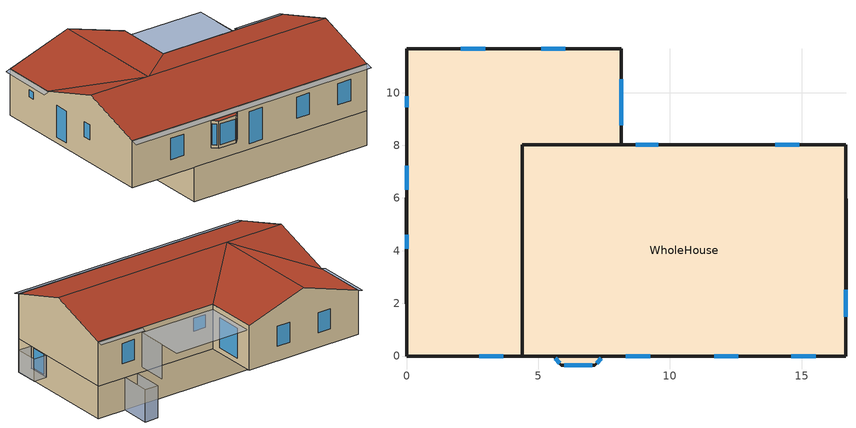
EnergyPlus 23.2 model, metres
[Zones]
WholeHouse
 floor outside (Exterior Wall): 7.45,0 7.15,-0.36 5.88,-0.36 5.58,0 z0.91
 floor foundation (Exterior Slab UnIns): 8.15,11.67 8.15,8.01 0,8.01 0,11.67 z0; 16.69,8.01 16.69,0 4.39,0 4.39,8.01 z-2.2
 floor foundation (P+B R-13): 4.39,8.01 4.39,0 0,0 0,8.01 z0
 wall outside (Exterior Wall): 16.69,8.01 8.15,8.01 8.15,11.67 z0:2.97; 0,0 16.69,0 z0:3; 5.58,0 5.88,-0.36 7.15,-0.36 7.45,0 z0.91:2.64; 0,11.67,2.95 0,11.67,0 0,0,0 0,0,3 0,3.96,4.31 0,8.07,2.95; 8.15,11.67,2.97 8.15,11.67,0 0,11.67,0 0,11.67,2.95 4.08,11.67,4.31; 16.69,0,3 16.69,0,0 16.69,8.01,0 16.69,8.01,2.97 16.69,3.96,4.31
 wall outside (Uninsulated Stem Wall): 16.69,1.24 16.69,2.77 z-1.5:0
 wall foundation (Uninsulated Stem Wall): 16.69,8.01 4.39,8.01 4.39,0 16.69,0 z-2.2:0; 16.69,0,0 16.69,0,-2.2 16.69,8.01,-2.2 16.69,8.01,0 16.69,2.77,0 16.69,2.77,-1.5 16.69,1.24,-1.5 16.69,1.24,0
 window (WINDOW_U-0.5 g=0.4): 14.62,0 15.53,0 / 11.69,0 12.6,0 / 2.76,0 3.67,0 / 6.03,11.67 5.12,11.67 / 2.98,11.67 2.07,11.67 / 14.91,8.01 14,8.01 z0.98:2.32; 8.33,0 9.25,0 / 0,7.22 0,6.31 z0.36:2.39; 0,4.6 0,4.08 z1.43:2.39; 0,9.87 0,9.45 z1.9:2.32; 9.57,8.01 8.7,8.01 z1.57:2.44; 5.98,-0.36 7.05,-0.36 / 7.22,-0.28 7.39,-0.08 / 5.64,-0.08 5.81,-0.28 z1.12:2.44; 8.15,8.75 8.15,10.51 z0.36:2.34; 16.69,1.5 16.69,2.51 z-1.4:-0.05
 roof outside (Exterior Roof): 0,3.96,4.31 0,0,3 16.69,0,3 16.69,3.96,4.31; 16.69,3.96,4.31 16.69,8.01,2.97 8.15,8.01,2.97 4.08,3.96,4.31; 4.08,3.96,4.31 8.15,8.01,2.97 8.15,11.67,2.97 4.08,11.67,4.31; 4.08,3.96,4.31 0,8.07,2.95 0,3.96,4.31; 4.08,11.67,4.31 0,11.67,2.95 0,8.07,2.95 4.08,3.96,4.31
 roof outside (Exterior Wall): 5.58,0 5.88,-0.36 7.15,-0.36 7.45,0 z2.64
shading: 14.73,8.02 14.73,10.09 / 14.73,10.09 13.82,10.09 / 13.82,10.09 13.82,8.02 z-2.16:0; 16.69,1.24 17.6,1.24 / 17.6,1.24 17.6,2.77 / 17.6,2.77 16.69,2.77 z-1.5:0; 13.46,8.03 13.46,10.05 z0.36:2.65; 16.69,8.01,2.97 16.69,8.31,2.88 13.46,8.31,2.88 13.46,8.01,2.97; 8.17,11.56 8.17,8.03 13.46,8.03 13.46,11.56 z2.65; -0.01,11.66,2.95 -0.3,11.66,2.86 -0.3,7.99,2.86 -0.01,7.99,2.95; 0,-0.01,3 0,-0.39,2.88 16.69,-0.39,2.88 16.69,-0.01,3
[BUILDING]
test_M_10W-20S_StateCollegePA_BASE_NV: North Axis {deg}=0; Terrain=City; Loads Convergence Tolerance Value {W}=0.04; Temperature Convergence Tolerance Value {deltaC}=0.4; Solar Distribution=FullInteriorAndExterior; Maximum Number of Warmup Days=25; Minimum Number of Warmup Days=6
[SizingPeriod:DesignDay] Day of Month=21; Dry-Bulb Temperature Range Modifier Type=DefaultMultipliers; Barometric Pressure {Pa}=96634; Rain Indicator=No; Snow Indicator=No; Daylight Saving Time Indicator=No
Name | Month | Day Type | Maximum Dry-Bulb Temperature {C} | Daily Dry-Bulb Temperature Range {deltaC} | Humidity Condition Type | Wetbulb or DewPoint at Maximum Dry-Bulb {C} | Wind Speed {m/s} | Wind Direction {deg} | Solar Model Indicator | Sky Clearness | ASHRAE Clear Sky Optical Depth for Beam Irradiance (taub) | ASHRAE Clear Sky Optical Depth for Diffuse Irradiance (taud) | Enthalpy at Maximum Dry-Bulb {J/kg}
Rochester International Arpt Ann Htg 99.6% Condns DB | 1 | WinterDesignDay | -26.2 | 0 | Wetbulb | -26.2 | 5.7 | 310 | ASHRAEClearSky | 0
Rochester International Arpt Ann Htg 99% Condns DB | 1 | WinterDesignDay | -22.9 | 0 | Wetbulb | -22.9 | 5.7 | 310 | ASHRAEClearSky | 0
Rochester International Arpt Ann Hum_n 99.6% Condns DP=>MCDB | 1 | WinterDesignDay | -25.9 | 0 | Dewpoint | -29.7 | 5.7 | 310 | ASHRAEClearSky | 0
Rochester International Arpt Ann Hum_n 99% Condns DP=>MCDB | 1 | WinterDesignDay | -22.6 | 0 | Dewpoint | -26.6 | 5.7 | 310 | ASHRAEClearSky | 0
Rochester International Arpt Ann Htg Wind 99.6% Condns WS=>MCDB | 1 | WinterDesignDay | -9.6 | 0 | Wetbulb | -9.6 | 15.8 | 310 | ASHRAEClearSky | 0
Rochester International Arpt Ann Htg Wind 99% Condns WS=>MCDB | 1 | WinterDesignDay | -9.7 | 0 | Wetbulb | -9.7 | 14.2 | 310 | ASHRAEClearSky | 0
Rochester International Arpt Ann Clg .4% Condns DB=>MWB | 7 | SummerDesignDay | 31.2 | 10.6 | Wetbulb | 23.1 | 6.7 | 200 | ASHRAETau |  | 0.404 | 2.226
Rochester International Arpt Ann Clg 1% Condns DB=>MWB | 7 | SummerDesignDay | 29.5 | 10.6 | Wetbulb | 22.2 | 6.7 | 200 | ASHRAETau |  | 0.404 | 2.226
Rochester International Arpt Ann Clg 2% Condns DB=>MWB | 7 | SummerDesignDay | 28 | 10.6 | Wetbulb | 21.3 | 6.7 | 200 | ASHRAETau |  | 0.404 | 2.226
Rochester International Arpt Ann Clg .4% Condns WB=>MDB | 7 | SummerDesignDay | 29.2 | 10.6 | Wetbulb | 24.9 | 6.7 | 200 | ASHRAETau |  | 0.404 | 2.226
Rochester International Arpt Ann Clg 1% Condns WB=>MDB | 7 | SummerDesignDay | 27.7 | 10.6 | Wetbulb | 23.7 | 6.7 | 200 | ASHRAETau |  | 0.404 | 2.226
Rochester International Arpt Ann Clg 2% Condns WB=>MDB | 7 | SummerDesignDay | 26.5 | 10.6 | Wetbulb | 22.6 | 6.7 | 200 | ASHRAETau |  | 0.404 | 2.226
Rochester International Arpt Ann Clg .4% Condns DP=>MDB | 7 | SummerDesignDay | 27.7 | 10.6 | Dewpoint | 23.5 | 6.7 | 200 | ASHRAETau |  | 0.404 | 2.226
Rochester International Arpt Ann Clg 1% Condns DP=>MDB | 7 | SummerDesignDay | 26.5 | 10.6 | Dewpoint | 22.3 | 6.7 | 200 | ASHRAETau |  | 0.404 | 2.226
Rochester International Arpt Ann Clg 2% Condns DP=>MDB | 7 | SummerDesignDay | 25.3 | 10.6 | Dewpoint | 21.2 | 6.7 | 200 | ASHRAETau |  | 0.404 | 2.226
Rochester International Arpt Ann Clg .4% Condns Enth=>MDB | 7 | SummerDesignDay | 29.4 | 10.6 | Enthalpy |  | 6.7 | 200 | ASHRAETau |  | 0.404 | 2.226 | 77700
Rochester International Arpt Ann Clg 1% Condns Enth=>MDB | 7 | SummerDesignDay | 27.7 | 10.6 | Enthalpy |  | 6.7 | 200 | ASHRAETau |  | 0.404 | 2.226 | 72800
Rochester International Arpt Ann Clg 2% Condns Enth=>MDB | 7 | SummerDesignDay | 26.4 | 10.6 | Enthalpy |  | 6.7 | 200 | ASHRAETau |  | 0.404 | 2.226 | 68600
[MATERIAL] Thermal Absorptance=0.9; Solar Absorptance=0.7; Visible Absorptance=0.7
Name | Roughness | Thickness {m} | Conductivity {W/m-K} | Density {kg/m3} | Specific Heat {J/kg-K}
G05 25mm wood | MediumSmooth | 0.0254 | 0.15 | 608 | 1630
F08 Metal surface | Smooth | 0.0008 | 45.28 | 7824 | 500
I02 50mm insulation board | MediumRough | 0.0508 | 0.03 | 43 | 1210
G01a 19mm gypsum board | MediumSmooth | 0.019 | 0.16 | 800 | 1090
M15 200mm heavyweight concrete | MediumRough | 0.2032 | 1.95 | 2240 | 900
M05 200mm concrete block | MediumRough | 0.1016 | 1.11 | 800 | 920
F11 Wood siding | MediumSmooth | 0.0127 | 0.09 | 592 | 1170
R-11 3.5in Wood Stud | VeryRough | 0.0889 | 0.0542625 | 19 | 960
Plywood (Douglas Fir) - 12.7mm | Smooth | 0.0127 | 0.12 | 540 | 1210
EPS 1in | MediumSmooth | 0.0254 | 0.02884 | 29 | 1210
EPS 1.625in | MediumSmooth | 0.041275 | 0.02884 | 29 | 1210
EPS 2in | MediumSmooth | 0.0508 | 0.02884 | 29 | 1210
EPS 4in | MediumSmooth | 0.1016 | 0.02884 | 29 | 1210
EPS 6in; EPS 9in | MediumSmooth | 0.1524 | 0.02884 | 29 | 1210
EPS 7.5in | MediumSmooth | 0.1905 | 0.02884 | 29 | 1210
EPS 14in | MediumSmooth | 0.3556 | 0.02884 | 29 | 1210
FG Attic R-19 | MediumRough | 0.13716 | 0.0411979 | 64 | 960
FG Attic R-30 | MediumRough | 0.21844 | 0.0411979 | 64 | 960
FG Attic R-38 | MediumRough | 0.275844 | 0.0411979 | 64 | 960
FG Attic R-49; FG Attic R-60 | MediumRough | 0.3556 | 0.0411979 | 64 | 960
FG Attic R-55 | MediumRough | 0.399123 | 0.0411979 | 64 | 960
FG Attic R-75 | MediumRough | 0.54356 | 0.0411979 | 64 | 960
FG Attic R-100 | MediumRough | 0.72644 | 0.0411979 | 64 | 960
ccSF R-13 | Rough | 0.0550342 | 0.0240338 | 32 | 920
ccSF R-19 | Rough | 0.0804334 | 0.0240338 | 32 | 920
ccSF R-30 | Rough | 0.127 | 0.0240338 | 32 | 920
ccSF R-38 | Rough | 0.160867 | 0.0240338 | 32 | 920
ccSF R-49 | Rough | 0.207433 | 0.0240338 | 32 | 920
[MATERIAL:AIRGAP]
Name | Thermal Resistance {m2-K/W}
F04 Wall air space resistance | 0.15
F05 Ceiling air space resistance | 0.18
[WINDOWMATERIAL:SIMPLEGLAZINGSYSTEM]
Name | U-Factor {W/m2-K} | Solar Heat Gain Coefficient
U-0.5 g=0.4 | 2.83913 | 0.4
U-0.4 g=0.4 | 2.27131 | 0.4
U-0.3 g=0.4 | 1.70348 | 0.4
U-0.2 g=0.4 | 1.13565 | 0.4
U-0.1 g=0.4 | 0.567826 | 0.4
U-0.5 g=0.2 | 2.83913 | 0.2
U-0.4 g=0.2 | 2.27131 | 0.2
U-0.3 g=0.2 | 1.70348 | 0.2
U-0.2 g=0.2 | 1.13565 | 0.2
U-0.1 g=0.2 | 0.567826 | 0.2
U-1.0 g=0.5 | 5.678263 | 0.5
U-0.15 g=0.4; U-0.15 g=0.2 | 0.851739 | 0.4
[WINDOWMATERIAL:SHADE]
HIGH REFLECT - LOW TRANS SHADE: Solar Transmittance=0.1; Solar Reflectance=0.8; Visible Transmittance=0.1; Visible Reflectance=0.8; Infrared Hemispherical Emissivity=0.9; Infrared Transmittance=0; Thickness {m}=0.005; Conductivity {W/m-K}=0.1; Shade to Glass Distance {m}=0.05; Top Opening Multiplier=0.5; Bottom Opening Multiplier=0.5; Left-Side Opening Multiplier=0.5; Right-Side Opening Multiplier=0.5; Airflow Permeability=0
[CONSTRUCTION]
Ext_Door1; Thermal Mass; Interior Door: G05 25mm wood
Interior Floor: Plywood (Douglas Fir) - 12.7mm, F05 Ceiling air space resistance, G01a 19mm gypsum board
Exterior Slab UnIns: M15 200mm heavyweight concrete
Exterior Slab + 2in EPS: EPS 2in, M15 200mm heavyweight concrete
Exterior Wall: F11 Wood siding, R-11 3.5in Wood Stud, G01a 19mm gypsum board
Interior Wall: G01a 19mm gypsum board, F04 Wall air space resistance, G01a 19mm gypsum board
Exterior Roof: FG Attic R-19, Plywood (Douglas Fir) - 12.7mm, G01a 19mm gypsum board
Exterior Door: F08 Metal surface, I02 50mm insulation board, F08 Metal surface
Exterior Wall +1in EPS: F11 Wood siding, EPS 1in, Plywood (Douglas Fir) - 12.7mm, R-11 3.5in Wood Stud, G01a 19mm gypsum board
Exterior Wall +1.625in EPS: F11 Wood siding, EPS 1.625in, Plywood (Douglas Fir) - 12.7mm, R-11 3.5in Wood Stud, G01a 19mm gypsum board
Exterior Wall +2in EPS: F11 Wood siding, EPS 2in, Plywood (Douglas Fir) - 12.7mm, R-11 3.5in Wood Stud, G01a 19mm gypsum board
Exterior Wall +4in EPS: F11 Wood siding, EPS 4in, Plywood (Douglas Fir) - 12.7mm, R-11 3.5in Wood Stud, G01a 19mm gypsum board
Exterior Wall +7.5in EPS: F11 Wood siding, EPS 7.5in, Plywood (Douglas Fir) - 12.7mm, R-11 3.5in Wood Stud, G01a 19mm gypsum board
Exterior Wall +6in EPS: F11 Wood siding, EPS 6in, Plywood (Douglas Fir) - 12.7mm, R-11 3.5in Wood Stud, G01a 19mm gypsum board
Exterior Wall +9in EPS: F11 Wood siding, EPS 9in, Plywood (Douglas Fir) - 12.7mm, R-11 3.5in Wood Stud, G01a 19mm gypsum board
Exterior Wall +14in EPS: F11 Wood siding, EPS 14in, Plywood (Douglas Fir) - 12.7mm, R-11 3.5in Wood Stud, G01a 19mm gypsum board
Exterior Roof R-30: FG Attic R-30, Plywood (Douglas Fir) - 12.7mm, G01a 19mm gypsum board
Exterior Roof R-38: FG Attic R-38, Plywood (Douglas Fir) - 12.7mm, G01a 19mm gypsum board
Exterior Roof R-49: FG Attic R-49, Plywood (Douglas Fir) - 12.7mm, G01a 19mm gypsum board
Exterior Roof R-55: FG Attic R-55, Plywood (Douglas Fir) - 12.7mm, G01a 19mm gypsum board
Exterior Roof R-60: FG Attic R-60, Plywood (Douglas Fir) - 12.7mm, G01a 19mm gypsum board
Exterior Roof R-75: FG Attic R-75, Plywood (Douglas Fir) - 12.7mm, G01a 19mm gypsum board
Exterior Roof R-100: FG Attic R-100, Plywood (Douglas Fir) - 12.7mm, G01a 19mm gypsum board
P+B UnIns: Plywood (Douglas Fir) - 12.7mm, F05 Ceiling air space resistance, Plywood (Douglas Fir) - 12.7mm, G05 25mm wood
P+B R-13: Plywood (Douglas Fir) - 12.7mm, ccSF R-13, Plywood (Douglas Fir) - 12.7mm, G05 25mm wood
P+B R-19: Plywood (Douglas Fir) - 12.7mm, ccSF R-19, Plywood (Douglas Fir) - 12.7mm, G05 25mm wood
P+B R-30: Plywood (Douglas Fir) - 12.7mm, ccSF R-30, Plywood (Douglas Fir) - 12.7mm, G05 25mm wood
P+B R-38: Plywood (Douglas Fir) - 12.7mm, ccSF R-38, Plywood (Douglas Fir) - 12.7mm, G05 25mm wood
P+B R-49: Plywood (Douglas Fir) - 12.7mm, ccSF R-49, Plywood (Douglas Fir) - 12.7mm, G05 25mm wood
WINDOW_U-0.5 g=0.4: U-0.5 g=0.4
WINDOW_U-0.4 g=0.4: U-0.4 g=0.4
WINDOW_U-0.3 g=0.4: U-0.3 g=0.4
WINDOW_U-0.2 g=0.4: U-0.2 g=0.4
WINDOW_U-0.1 g=0.4: U-0.1 g=0.4
WINDOW_U-0.5 g=0.2: U-0.5 g=0.2
WINDOW_U-0.4 g=0.2: U-0.4 g=0.2
WINDOW_U-0.3 g=0.2: U-0.3 g=0.2
WINDOW_U-0.2 g=0.2: U-0.2 g=0.2
WINDOW_U-0.1 g=0.2: U-0.1 g=0.2
WINDOW_U-1.0 g=0.5: U-1.0 g=0.5
WINDOW_U-0.15 g=0.4: U-0.15 g=0.4
WINDOW_U-0.15 g=0.2; 0.06; CLOTHESDRYER; RANGE: U-0.15 g=0.2
Uninsulated Stem Wall: M05 200mm concrete block
Basement Wall 4in EPS: M05 200mm concrete block, EPS 4in
[Zone]
WholeHouse: Multiplier=1; Floor Area {m2}=164.11
[WINDOWSHADINGCONTROL] Zone=WholeHouse; Shading Type=ExteriorShade; Shading Control Type=OnIfHighSolarOnWindow; Schedule=ShadingAvailable; Setpoint {W/m2, W or deg C}=100; Shading Control Is Scheduled=Yes; Glare Control Is Active=No; Shading Device Material=HIGH REFLECT - LOW TRANS SHADE; Type of Slat Angle Control for Blinds=FixedSlatAngle; Multiple Surface Control Type=Sequential
Name | Fenestration Surface 1 | Fenestration Surface 2 | Fenestration Surface 3 | Fenestration Surface 4 | Fenestration Surface 5 | Fenestration Surface 6 | Fenestration Surface 7 | Fenestration Surface 8 | Fenestration Surface 9 | Fenestration Surface 10
WholeHouse0_Shading Control | 8A81B2 | DC8392 | 7314D3 | 5ADD37 | 8F337D | A1BFE5 | 6B6F7B | 52F9CB | 507101 | 847485
WholeHouse1_Shading Control | 1A39E1 | 4F420B | 9BA2B9 | DF0118
[INTERNALMASS] Zone or ZoneList=WholeHouse; Surface Area {m2}=164.11
Name | Construction
WholeHouse Zone1 TM | Thermal Mass
WholeHouse Partitions | Interior Wall
[FOUNDATION:KIVA] Interior Horizontal Insulation Depth {m}=0; Exterior Horizontal Insulation Width {m}=0; Exterior Vertical Insulation Material=EPS 2in; Exterior Vertical Insulation Depth {m}=0.0003048; Wall Height Above Grade {m}=0.2; Wall Depth Below Slab {m}=0; Footing Depth {m}=0.4
Slab Details; Crawlspace Details; Basement Details
[SURFACEPROPERTY:EXPOSEDFOUNDATIONPERIMETER] Exposed Perimeter Calculation Method=TotalExposedPerimeter; Exposed Perimeter Fraction=1; Surface Segment 1 Exposed=Yes
Name | Total Exposed Perimeter {m}
Slab | 12.192
Crawlspace | 19.812
Basement | 42.4434
[PEOPLE]
WholeHouse Occupants: Zone or ZoneList or Space or SpaceList=WholeHouse; Number of People Schedule=OccupantSchedule; Number of People Calculation Method=People; Number of People=6; Fraction Radiant=0.3; Sensible Heat Fraction=autocalculate; Activity Level Schedule=Occupant_Activity_Schedule; Carbon Dioxide Generation Rate {m3/s-W}=3.82e-08; Enable ASHRAE 55 Comfort Warnings=No; Mean Radiant Temperature Calculation Type=ZoneAveraged; Work Efficiency Schedule=Occupant_Eff_Schedule; Clothing Insulation Calculation Method=ClothingInsulationSchedule; Clothing Insulation Calculation Method Schedule=Occupant_Clothing_Schedule; Clothing Insulation Schedule=Occupant_Clothing_Schedule; Air Velocity Schedule=AirVelocitySch; Thermal Comfort Model 1 Type=Pierce
[LIGHTS]
WholeHouse PhiusLights: Zone or ZoneList or Space or SpaceList=WholeHouse; Schedule=Phius_Lighting; Design Level Calculation Method=LightingLevel; Lighting Level {W}=2766.64; Return Air Fraction=0; Fraction Radiant=0.6; Fraction Visible=0.2; Fraction Replaceable=1; Return Air Fraction Calculated from Plenum Temperature=No; Return Air Fraction Function of Plenum Temperature Coefficient 1=0; Return Air Fraction Function of Plenum Temperature Coefficient 2 {1/K}=0
[ELECTRICEQUIPMENT] Zone or ZoneList or Space or SpaceList=WholeHouse; Design Level Calculation Method=EquipmentLevel; Fraction Lost=0
Name | Schedule | Design Level {W} | Fraction Latent | Fraction Radiant
WholeHouse PhiusMELs | Phius_MELs | 5184.62 | 0 | 0
WholeHouse Fridge | Always_On | 41.0959 | 0 | 1
WholeHouse Range | BARangeSchedule | 1441.1 | 0.3 | 0.4
WholeHouse ClothesDryer | BAClothesDryerSchedule | 3932.37 | 0.05 | 0.15
WholeHouse ClothesWasher | BAClothesWasherSchedule | 438.356 | 0 | 0.8
WholeHouse Dishwasher | BADishwasherSchedule | 778.623 | 0.15 | 0.6
WholeHouse SizingSensible | SizingLoads | 629.042 | 0 | 0
WholeHouse SizingLatent | SizingLoads | 128.1042 | 1 | 0
[OTHEREQUIPMENT]
WholeHouse TB: Fuel Type=None; Zone or ZoneList or Space or SpaceList=WholeHouse; Schedule=WholeHouse_TB Schedule; Design Level Calculation Method=EquipmentLevel; Design Level {W}=0.5; Fraction Latent=0; Fraction Radiant=0; Fraction Lost=0; Carbon Dioxide Generation Rate {m3/s-W}=0
[ZONEINFILTRATION:DESIGNFLOWRATE]
WholeHouse Infiltration: Zone or ZoneList or Space or SpaceList=WholeHouse; Schedule=Always_On; Design Flow Rate Calculation Method=Flow/ExteriorArea; Design Flow Rate {m3/s}=0; Flow Rate per Floor Area {m3/s-m2}=0; Flow Rate per Exterior Surface Area {m3/s-m2}=0.00026437; Air Changes per Hour {1/hr}=0; Constant Term Coefficient=0; Temperature Term Coefficient=0.015; Velocity Term Coefficient=0.224; Velocity Squared Term Coefficient=0
[ZONEVENTILATION:WINDANDSTACKOPENAREA] Zone or Space=WholeHouse; Opening Area {m2}=4.18064; Opening Area Fraction Schedule=WholeHouse_WindowFractionControl; Opening Effectiveness=autocalculate; Height Difference {m}=1.524; Discharge Coefficient for Opening=autocalculate; Minimum Indoor Temperature {C}=15; Maximum Indoor Temperature {C}=100; Delta Temperature {deltaC}=-100; Minimum Outdoor Temperature {C}=-100; Maximum Outdoor Temperature {C}=100; Maximum Wind Speed {m/s}=10
Name | Effective Angle {deg}
WholeHouse_OperableWindows-N | 0
WholeHouse_OperableWindows-E | 90
WholeHouse_OperableWindows-S | 180
WholeHouse_OperableWindows-W | 270
[EXTERIOR:LIGHTS]
PhiusExtLight: Schedule=Always_On; Design Level {W}=1; Control Option=AstronomicalClock
[DESIGNSPECIFICATION:OUTDOORAIR]
WholeHouse_SZ_DSOA: Outdoor Air Method=Flow/Person; Outdoor Air Flow per Person {m3/s-person}=0.00708; Outdoor Air Flow per Zone Floor Area {m3/s-m2}=0; Outdoor Air Flow per Zone {m3/s}=0.0117987; Outdoor Air Flow Air Changes per Hour {1/hr}=0
[DESIGNSPECIFICATION:ZONEAIRDISTRIBUTION]
WholeHouse_SZ_DSZAD: Zone Air Distribution Effectiveness in Cooling Mode=1; Zone Air Distribution Effectiveness in Heating Mode=1; Zone Secondary Recirculation Fraction=0; Minimum Zone Ventilation Efficiency=0
[SIZING:ZONE]
WholeHouse: Zone Cooling Design Supply Air Temperature Input Method=SupplyAirTemperature; Zone Cooling Design Supply Air Temperature {C}=12.8; Zone Cooling Design Supply Air Temperature Difference {deltaC}=11.11; Zone Heating Design Supply Air Temperature Input Method=SupplyAirTemperature; Zone Heating Design Supply Air Temperature {C}=50; Zone Heating Design Supply Air Temperature Difference {deltaC}=30; Zone Cooling Design Supply Air Humidity Ratio {kgWater/kgDryAir}=0.008; Zone Heating Design Supply Air Humidity Ratio {kgWater/kgDryAir}=0.008; Design Specification Outdoor Air Object=WholeHouse_SZ_DSOA; Zone Heating Sizing Factor=2; Zone Cooling Sizing Factor=1.5; Cooling Design Air Flow Method=DesignDay; Cooling Design Air Flow Rate {m3/s}=0; Cooling Minimum Air Flow per Zone Floor Area {m3/s-m2}=0.000762; Cooling Minimum Air Flow {m3/s}=0; Cooling Minimum Air Flow Fraction=0.2; Heating Design Air Flow Method=DesignDay; Heating Design Air Flow Rate {m3/s}=0; Heating Maximum Air Flow per Zone Floor Area {m3/s-m2}=0.002032; Heating Maximum Air Flow {m3/s}=0.141576; Heating Maximum Air Flow Fraction=0.3; Design Specification Zone Air Distribution Object=WholeHouse_SZ_DSZAD; Account for Dedicated Outdoor Air System=No; Dedicated Outdoor Air System Control Strategy=NeutralSupplyAir; Dedicated Outdoor Air Low Setpoint Temperature for Design {C}=autosize; Dedicated Outdoor Air High Setpoint Temperature for Design {C}=autosize; Zone Load Sizing Method=Sensible Load Only No Latent Load; Zone Latent Cooling Design Supply Air Humidity Ratio Input Method=HumidityRatioDifference; Zone Cooling Design Supply Air Humidity Ratio Difference {kgWater/kgDryAir}=0.005; Zone Latent Heating Design Supply Air Humidity Ratio Input Method=HumidityRatioDifference; Zone Humidification Design Supply Air Humidity Ratio Difference {kgWater/kgDryAir}=0.005
[ZONECONTROL:THERMOSTAT]
WholeHouse_Thermostat: Zone or ZoneList=WholeHouse; Control Type Schedule=HVAC_Always_4; Control 1=WholeHouse_DSP_Thermostat; Temperature Difference Between Cutout And Setpoint {deltaC}=0
[THERMOSTATSETPOINT:DUALSETPOINT]
WholeHouse_DSP_Thermostat: Heating Setpoint Temperature Schedule=Phius_68F; Cooling Setpoint Temperature Schedule=Phius_77F
[Zone equipment]
WholeHouse: WholeHouse ERV, WholeHouse_GasHeat_DXAC_Furnace
[FAN:ONOFF]
WholeHouseFurnace_Blower: Availability Schedule=MechAvailable; Fan Total Efficiency=0.7; Pressure Rise {Pa}=225; Maximum Flow Rate {m3/s}=2; Motor Efficiency=0.9; Motor In Airstream Fraction=1
[FAN:ZONEEXHAUST]
WholeHouse ERV: Availability Schedule=MechAvailable; Fan Total Efficiency=0.6; Pressure Rise {Pa}=70; Maximum Flow Rate {m3/s}=0.0424753; Flow Fraction Schedule=ExhaustFanSchedule; System Availability Manager Coupling Mode=Coupled
[COIL:COOLING:DX:SINGLESPEED]
WholeHouseFurnace_DXAC_Coil: Availability Schedule=MechAvailable; Gross Rated Total Cooling Capacity {W}=autosize; Gross Rated Sensible Heat Ratio=0.75; Gross Rated Cooling COP {W/W}=3; Rated Air Flow Rate {m3/s}=autosize; 2017 Rated Evaporator Fan Power Per Volume Flow Rate {W/(m3/s)}=773.3; Total Cooling Capacity Function of Temperature Curve=HPACCoolCapFT; Total Cooling Capacity Function of Flow Fraction Curve=HPACCoolCapFFF; Energy Input Ratio Function of Temperature Curve=HPACEIRFT; Energy Input Ratio Function of Flow Fraction Curve=HPACEIRFFF; Part Load Fraction Correlation Curve=HPACPLFFPLR; Minimum Outdoor Dry-Bulb Temperature for Compressor Operation {C}=-25; Nominal Time for Condensate Removal to Begin {s}=0; Ratio of Initial Moisture Evaporation Rate and Steady State Latent Capacity=0; Maximum Cycling Rate {cycles/hr}=0; Latent Capacity Time Constant {s}=0; Condenser Type=AirCooled; Evaporative Condenser Effectiveness=0.9; Evaporative Condenser Pump Rated Power Consumption {W}=0; Crankcase Heater Capacity {W}=0; Maximum Outdoor Dry-Bulb Temperature for Crankcase Heater Operation {C}=10; Basin Heater Capacity {W/K}=0; Basin Heater Setpoint Temperature {C}=2; Report ASHRAE Standard 127 Performance Ratings=No
[COIL:HEATING:FUEL]
WholeHouseFurnace_Heating_Coil: Availability Schedule=MechAvailable; Fuel Type=NaturalGas; Burner Efficiency=0.8; Nominal Capacity {W}=autosize
[SetpointManager:MixedAir]
Wholehouse_fccf26f5 PSZ-AC Mixed Air Node OS Default SPM: Control Variable=Temperature; Setpoint Node or NodeList=Wholehouse_fccf26f5 PSZ-AC Mixed Air Node
[AirLoopHVAC:UnitarySystem]
WholeHouse_GasHeat_DXAC_Furnace: Control Type=Load; Controlling Zone or Thermostat Location=WholeHouse; Dehumidification Control Type=None; Availability Schedule=MechAvailable; Supply Fan=WholeHouseFurnace_Blower; Fan Placement=BlowThrough; Supply Air Fan Operating Mode Schedule=MechAvailable; Heating Coil=WholeHouseFurnace_Heating_Coil; DX Heating Coil Sizing Ratio=1; Cooling Coil=WholeHouseFurnace_DXAC_Coil; Use DOAS DX Cooling Coil=No; Minimum Supply Air Temperature {C}=2; Latent Load Control=SensibleOnlyLoadControl; Cooling Supply Air Flow Rate Method=SupplyAirFlowRate; Cooling Supply Air Flow Rate {m3/s}=autosize; Heating Supply Air Flow Rate Method=SupplyAirFlowRate; Heating Supply Air Flow Rate {m3/s}=autosize; No Load Supply Air Flow Rate {m3/s}=0; Maximum Supply Air Temperature {C}=80; Maximum Outdoor Dry-Bulb Temperature for Supplemental Heater Operation {C}=21; Ancillary On-Cycle Electric Power {W}=0; Ancillary Off-Cycle Electric Power {W}=0; Design Heat Recovery Water Flow Rate {m3/s}=0; Maximum Temperature for Heat Recovery {C}=80
[WATERHEATER:MIXED]
WholeHouse_ElectricWaterHeater_50Gal: Tank Volume {m3}=0.189271; Setpoint Temperature Schedule=DHW_122F; Deadband Temperature Difference {deltaC}=0; Maximum Temperature Limit {C}=82.2222; Heater Control Type=MODULATE; Heater Maximum Capacity {W}=11712; Heater Minimum Capacity {W}=0; Heater Ignition Minimum Flow Rate {m3/s}=0; Heater Ignition Delay {s}=0; Heater Fuel Type=NaturalGas; Heater Thermal Efficiency=0.95; Off Cycle Parasitic Fuel Consumption Rate {W}=10; Off Cycle Parasitic Fuel Type=ELECTRICITY; Off Cycle Parasitic Heat Fraction to Tank=0; On Cycle Parasitic Fuel Consumption Rate {W}=30; On Cycle Parasitic Fuel Type=ELECTRICITY; On Cycle Parasitic Heat Fraction to Tank=0; Ambient Temperature Indicator=ZONE; Ambient Temperature Zone=WholeHouse; Off Cycle Loss Coefficient to Ambient Temperature {W/K}=2.36; Off Cycle Loss Fraction to Zone=1; On Cycle Loss Fraction to Zone=1; Peak Use Flow Rate {m3/s}=2.80756e-06; Use Flow Rate Fraction Schedule=CombinedDHWSchedule; Use Side Effectiveness=1; Source Side Effectiveness=1; Use Side Design Flow Rate {m3/s}=autosize; Source Side Design Flow Rate {m3/s}=autosize; Indirect Water Heating Recovery Time {hr}=1.5; Source Side Flow Control Mode=IndirectHeatPrimarySetpoint
[ENERGYMANAGEMENTSYSTEM:SENSOR]
Name | Output:Variable or Output:Meter Index Key | Output:Variable or Output:Meter
WholeHouse_IDB | WholeHouse | Zone Air Temperature
ODB | * | Site Outdoor Air Drybulb Temperature
[ENERGYMANAGEMENTSYSTEM:ACTUATOR]
WholeHouse_tbTemp: Actuated Component Unique=WholeHouse_TB Schedule; Actuated Component Type=Schedule:Constant; Actuated Component Control Type=Schedule Value
[ENERGYMANAGEMENTSYSTEM:PROGRAMCALLINGMANAGER]
WholeHouse_Program Caller: BeginZoneTimestepBeforeSetCurrentWeather; WholeHouse_TBDelta
[ENERGYMANAGEMENTSYSTEM:PROGRAM]
WholeHouse_TBDelta: IF ODB == WholeHouse_IDB; SET WholeHouse_tbTemp = 0; ELSE; SET WholeHouse_tbTemp = ODB - WholeHouse_IDB; ENDIF
[DEMANDMANAGERASSIGNMENTLIST]
WholeHouse_Demand Limiting: Meter=ElectricityNet:Facility; Demand Limit Schedule=Always Off; Demand Limit Safety Fraction=0.95; Demand Window Length {minutes}=10; Demand Manager Priority=All; DemandManager 1=WholeHouse_Set backs
[DEMANDMANAGER:THERMOSTATS]
WholeHouse_Set backs: Availability Schedule=Demand Control Cooling; Reset Control=Fixed; Minimum Reset Duration {minutes}=30; Maximum Heating Setpoint Reset {C}=20; Maximum Cooling Setpoint Reset {C}=27; Selection Control=All; Thermostat 1=WholeHouse_Thermostat
[GENERATOR:PVWATTS]
PV Array: PVWatts Version=5; DC System Capacity {W}=1; Module Type=Standard; Array Type=FixedOpenRack; System Losses=0.14; Array Geometry Type=TiltAzimuth; Tilt Angle {deg}=55; Azimuth Angle {deg}=180; Ground Coverage Ratio=0.4
[ELECTRICLOADCENTER:INVERTER:PVWATTS]
PV Inverter: DC to AC Size Ratio=1.1; Inverter Efficiency=0.96
[ELECTRICLOADCENTER:GENERATORS]
PV: Generator 1=PV Array; Generator 1 Rated Electric Power Output {W}=3000; Generator 1 Availability Schedule=Always_On
[ELECTRICLOADCENTER:STORAGE:SIMPLE]
Simple Battery: Availability Schedule=Always_On; Radiative Fraction for Zone Heat Gains=0.9; Nominal Energetic Efficiency for Charging=0.9; Nominal Discharging Energetic Efficiency=0.9; Maximum Storage Capacity {J}=10800000; Initial State of Charge {J}=10800000
[ELECTRICLOADCENTER:TRANSFORMER]
Transformer: Availability Schedule=Always_On; Transformer Usage=LoadCenterPowerConditioning; Radiative Fraction=0; Phase=3; Conductor Material=Aluminum; Full Load Temperature Rise {C}=150; Fraction of Eddy Current Losses=0.1; Performance Input Method=RatedLosses; Nameplate Efficiency=0.98; Per Unit Load for Nameplate Efficiency=0.35; Reference Temperature for Nameplate Efficiency {C}=75; Consider Transformer Loss for Utility Cost=Yes
[ELECTRICLOADCENTER:DISTRIBUTION]
ELC: Generator List=PV; Generator Operation Scheme Type=Baseload; Generator Demand Limit Scheme Purchased Electric Demand Limit {W}=0; Electrical Buss Type=AlternatingCurrentWithStorage; Inverter=PV Inverter; Electrical Storage Object=Simple Battery; Storage Operation Scheme=FacilityDemandLeveling; Storage Control Track Meter=ElectricityNet:Facility; Storage Converter Object=Converter; Maximum Storage State of Charge Fraction=1; Minimum Storage State of Charge Fraction=0.2; Storage Control Utility Demand Target {W}=3500; Storage Control Utility Demand Target Fraction Schedule=OutageCooling
[ELECTRICLOADCENTER:STORAGE:CONVERTER]
Converter: Availability Schedule=Always_On; Power Conversion Efficiency Method=SimpleFixed; Simple Fixed Efficiency=0.95
[COMPONENTCOST:LINEITEM]
Name | Line Item Type | Item | Cost per Area {$/m2} | Object End-Use Key | Cost per Each {$} | Quantity
Ext_Door1 | Construction | Ext_Door1 | 250
Interior Floor | Construction | Interior Floor | 2
Exterior Slab UnIns | Construction | Exterior Slab UnIns | 5
Exterior Slab + 2in EPS | Construction | Exterior Slab + 2in EPS | 10
Exterior Wall | Construction | Exterior Wall | 10
Interior Wall | Construction | Interior Wall | 5
Exterior Roof | Construction | Exterior Roof | 5
Exterior Door | Construction | Exterior Door | 256.28
Interior Door | Construction | Interior Door | 125
Exterior Wall +1in EPS | Construction | Exterior Wall +1in EPS | 13.78
Exterior Wall +1.625in EPS | Construction | Exterior Wall +1.625in EPS | 16.46
Exterior Wall +2in EPS | Construction | Exterior Wall +2in EPS | 18.62
Exterior Wall +4in EPS | Construction | Exterior Wall +4in EPS | 25.4
Exterior Wall +7.5in EPS | Construction | Exterior Wall +7.5in EPS | 39.23
Exterior Wall +6in EPS | Construction | Exterior Wall +6in EPS | 34.55
Exterior Wall +9in EPS | Construction | Exterior Wall +9in EPS | 46.93
Exterior Wall +14in EPS | Construction | Exterior Wall +14in EPS | 63.61
Exterior Roof R-30 | Construction | Exterior Roof R-30 | 7.97
Exterior Roof R-38 | Construction | Exterior Roof R-38 | 8.15
Exterior Roof R-49 | Construction | Exterior Roof R-49 | 8.4
Exterior Roof R-55 | Construction | Exterior Roof R-55 | 15
Exterior Roof R-60 | Construction | Exterior Roof R-60 | 21.53
Exterior Roof R-75 | Construction | Exterior Roof R-75 | 39.4
Exterior Roof R-100 | Construction | Exterior Roof R-100 | 69.32
P+B UnIns | Construction | P+B UnIns | 15
P+B R-13 | Construction | P+B R-13 | 22.6
P+B R-19 | Construction | P+B R-19 | 29.06
P+B R-30 | Construction | P+B R-30 | 38.75
P+B R-38 | Construction | P+B R-38 | 46.44
P+B R-49 | Construction | P+B R-49 | 56.78
WINDOW_U-0.5 g=0.4 | Construction | WINDOW_U-0.5 g=0.4 | 100
WINDOW_U-0.4 g=0.4 | Construction | WINDOW_U-0.4 g=0.4 | 139.94
WINDOW_U-0.3 g=0.4 | Construction | WINDOW_U-0.3 g=0.4 | 258.34
WINDOW_U-0.2 g=0.4 | Construction | WINDOW_U-0.2 g=0.4 | 357.63
WINDOW_U-0.1 g=0.4 | Construction | WINDOW_U-0.1 g=0.4 | 603.36
WINDOW_U-0.5 g=0.2 | Construction | WINDOW_U-0.5 g=0.2 | 100
WINDOW_U-0.4 g=0.2 | Construction | WINDOW_U-0.4 g=0.2 | 139.94
WINDOW_U-0.3 g=0.2 | Construction | WINDOW_U-0.3 g=0.2 | 258.34
WINDOW_U-0.2 g=0.2 | Construction | WINDOW_U-0.2 g=0.2 | 357.63
WINDOW_U-0.1 g=0.2 | Construction | WINDOW_U-0.1 g=0.2 | 603.36
WINDOW_U-1.0 g=0.5 | Construction | WINDOW_U-1.0 g=0.5 | 100
WINDOW_U-0.15 g=0.4 | Construction | WINDOW_U-0.15 g=0.4 | 420
WINDOW_U-0.15 g=0.2 | Construction | WINDOW_U-0.15 g=0.2 | 420
PV Cost | General | 0 |  | 0 | 5 | 1
Battery Cost | General | 0 |  | 0 | 3458.91 | 1
MECH_GasFurnaceDXAC | General | 0 |  | 0 | 7500 | 1
DHW_NaturalGas | General | 0 |  | 0 | 1000 | 1
Uninsulated Stem Wall | Construction | Uninsulated Stem Wall | 1
Basement Wall 4in EPS | Construction | Basement Wall 4in EPS | 1
APPLIANCES | General | 0 |  | 0 | 4474 | 1
LIGHTS | General | 0 |  | 0 | 250 | 1
[SCHEDULE:COMPACT]
Phius_Lighting; Phius_MELs: Through: 12/31, For: SummerDesignDay WinterDesignDay, Until: 24:00, 0, For: AllOtherDays, Until: 1:00, 0.008, Until: 2:00, 0.008, Until: 3:00, 0.008, Until: 4:00, 0.008, Until: 5:00, 0.024, Until: 6:00, 0.05, Until: 7:00, 0.056, Until: 8:00, 0.05, Until: 9:00, 0.022, Until: 10:00, 0.015, Until: 11:00, 0.015, Until: 12:00, 0.015, Until: 13:00, 0.015, Until: 14:00, 0.015, Until: 15:00, 0.026, Until: 16:00, 0.015, Until: 17:00, 0.056, Until: 18:00, 0.078, Until: 19:00, 0.105, Until: 20:00, 0.126, Until: 21:00, 0.128, Until: 22:00, 0.088, Until: 23:00, 0.049, Until: 24:00, 0.02
CombinedDHWSchedule: Through: 12/31, For: SummerDesignDay WinterDesignDay, Until: 24:00, 0, For: AllOtherDays, Until: 1:00, 0.006, Until: 2:00, 0.003, Until: 3:00, 0.001, Until: 4:00, 0.001, Until: 5:00, 0.003, Until: 6:00, 0.022, Until: 7:00, 0.075, Until: 8:00, 0.079, Until: 9:00, 0.076, Until: 10:00, 0.067, Until: 11:00, 0.061, Until: 12:00, 0.048, Until: 13:00, 0.042, Until: 14:00, 0.037, Until: 15:00, 0.037, Until: 16:00, 0.033, Until: 17:00, 0.044, Until: 18:00, 0.058, Until: 19:00, 0.069, Until: 20:00, 0.065, Until: 21:00, 0.059, Until: 22:00, 0.048, Until: 23:00, 0.042, Until: 24:00, 0.023
BARangeSchedule: Through: 12/31, For: SummerDesignDay WinterDesignDay, Until: 24:00, 0, For: AllOtherDays, Until: 1:00, 0.007, Until: 2:00, 0.007, Until: 3:00, 0.004, Until: 4:00, 0.004, Until: 5:00, 0.007, Until: 6:00, 0.011, Until: 7:00, 0.025, Until: 8:00, 0.042, Until: 9:00, 0.046, Until: 10:00, 0.048, Until: 11:00, 0.042, Until: 12:00, 0.05, Until: 13:00, 0.057, Until: 14:00, 0.046, Until: 15:00, 0.057, Until: 16:00, 0.044, Until: 17:00, 0.092, Until: 18:00, 0.15, Until: 19:00, 0.117, Until: 20:00, 0.06, Until: 21:00, 0.035, Until: 22:00, 0.025, Until: 23:00, 0.016, Until: 24:00, 0.011
BAClothesDryerSchedule: Through: 12/31, For: SummerDesignDay WinterDesignDay, Until: 24:00, 0, For: AllOtherDays, Until: 1:00, 0.01, Until: 2:00, 0.006, Until: 3:00, 0.004, Until: 4:00, 0.002, Until: 5:00, 0.004, Until: 6:00, 0.006, Until: 7:00, 0.016, Until: 8:00, 0.032, Until: 9:00, 0.048, Until: 10:00, 0.068, Until: 11:00, 0.078, Until: 12:00, 0.081, Until: 13:00, 0.074, Until: 14:00, 0.067, Until: 15:00, 0.057, Until: 16:00, 0.061, Until: 17:00, 0.055, Until: 18:00, 0.054, Until: 19:00, 0.051, Until: 20:00, 0.051, Until: 21:00, 0.052, Until: 22:00, 0.054, Until: 23:00, 0.044, Until: 24:00, 0.024
BAClothesWasherSchedule: Through: 12/31, For: SummerDesignDay WinterDesignDay, Until: 24:00, 0, For: AllOtherDays, Until: 1:00, 0.009, Until: 2:00, 0.007, Until: 3:00, 0.004, Until: 4:00, 0.004, Until: 5:00, 0.007, Until: 6:00, 0.011, Until: 7:00, 0.022, Until: 8:00, 0.049, Until: 9:00, 0.073, Until: 10:00, 0.086, Until: 11:00, 0.084, Until: 12:00, 0.075, Until: 13:00, 0.067, Until: 14:00, 0.06, Until: 15:00, 0.049, Until: 16:00, 0.052, Until: 17:00, 0.05, Until: 18:00, 0.049, Until: 19:00, 0.049, Until: 20:00, 0.049, Until: 21:00, 0.049, Until: 22:00, 0.047, Until: 23:00, 0.032, Until: 24:00, 0.017
BADishwasherSchedule: Through: 12/31, For: SummerDesignDay WinterDesignDay, Until: 24:00, 0, For: AllOtherDays, Until: 1:00, 0.015, Until: 2:00, 0.007, Until: 3:00, 0.005, Until: 4:00, 0.003, Until: 5:00, 0.003, Until: 6:00, 0.01, Until: 7:00, 0.02, Until: 8:00, 0.031, Until: 9:00, 0.058, Until: 10:00, 0.065, Until: 11:00, 0.056, Until: 12:00, 0.048, Until: 13:00, 0.041, Until: 14:00, 0.046, Until: 15:00, 0.036, Until: 16:00, 0.038, Until: 17:00, 0.038, Until: 18:00, 0.049, Until: 19:00, 0.087, Until: 20:00, 0.111, Until: 21:00, 0.09, Until: 22:00, 0.067, Until: 23:00, 0.044, Until: 24:00, 0.031
OccupantSchedule: Through: 12/31, For: SummerDesignDay WinterDesignDay, Until: 24:00, 0, For: AllOtherDays, Until: 1:00, 1, Until: 2:00, 1, Until: 3:00, 1, Until: 4:00, 1, Until: 5:00, 1, Until: 6:00, 1, Until: 7:00, 1, Until: 8:00, 1, Until: 9:00, 0.9, Until: 10:00, 0.4, Until: 11:00, 0.25, Until: 12:00, 0.25, Until: 13:00, 0.25, Until: 14:00, 0.25, Until: 15:00, 0.25, Until: 16:00, 0.25, Until: 17:00, 0.25, Until: 18:00, 0.55, Until: 19:00, 0.9, Until: 20:00, 0.9, Until: 21:00, 0.9, Until: 22:00, 1, Until: 23:00, 1, Until: 24:00, 1
ExhaustFanSchedule: Through: 12/31, For: AllDays, Until: 06:00, 0, Until: 06:30, 1, Until: 18:00, 0, Until: 18:30, 1, Until: 24:00
Occupant_Activity_Schedule: Through: 12/31, For: AllDays, Until: 24:00, 120
Occupant_Eff_Schedule: Through: 12/31, For: AllDays, Until: 24:00, 0
Occupant_Clothing_Schedule: Through: 04/30, For: AllDays, Until: 24:00, 1, Through: 09/30, For: AllDays, Until: 24:00, 0.3, Through: 12/31, For: AllDays, Until: 24:00, 1
MechAvailable: Through: 12/31, For: AllDays, Until: 24:00, 1
OutageCooling: Through: 28-Jun, For: AllDays, Until: 24:00, 1, Through: 5-Jul, For: AllDays, Until: 24:00, 1, Through: 12/31, For: AllDays, Until: 24:00, 1
Demand Control Cooling; ShadingAvailable: Through: 28-Jun, For: AllDays, Until: 24:00, 0, Through: 5-Jul, For: AllDays, Until: 24:00, 0, Through: 12/31, For: AllDays, Until: 24:00, 0
SizingLoads: Through: 12/31, For: SummerDesignDay, Until: 24:00, 1, For: AllOtherDays, Until: 24:00, 0
[SCHEDULE:CONSTANT]
HVAC_ALWAYS_4: Any Number, 4
Phius_68F: Any Number, 20
Phius_77F: Any Number, 25
DHW_122F: Any Number, 50
AirVelocitySch: Any Number, 0.16
Always_On: Any Number, 1
Always Off; WholeHouse_WindowFractionControl: Any Number, 0
WholeHouse_TB Schedule: Fraction, 0
[CURVE:QUADRATIC] Input Unit Type for X=Dimensionless; Output Unit Type=Dimensionless
Name | Coefficient1 Constant | Coefficient2 x | Coefficient3 x**2 | Minimum Value of x | Maximum Value of x
HPACCoolCapFFF | 0.8 | 0.2 | 0 | 0.5 | 1.5
HPACEIRFFF | 1.1552 | -0.1808 | 0.0256 | 0.5 | 1.5
HPACPLFFPLR | 0.85 | 0.15 | 0 | 0 | 1
[CURVE:BIQUADRATIC] Minimum Value of x=12.77778; Maximum Value of x=23.88889; Minimum Value of y=18; Maximum Value of y=46.11111; Input Unit Type for X=Temperature; Input Unit Type for Y=Temperature; Output Unit Type=Dimensionless
Name | Coefficient1 Constant | Coefficient2 x | Coefficient3 x**2 | Coefficient4 y | Coefficient5 y**2 | Coefficient6 x*y
HPACCoolCapFT | 0.942588 | 0.00954335 | 0.00068377 | -0.0110427 | 5.249e-06 | -9.72e-06
HPACEIRFT | 0.342414 | 0.034885 | -0.0006237 | 0.00497722 | 0.000437951 | -0.000728028
